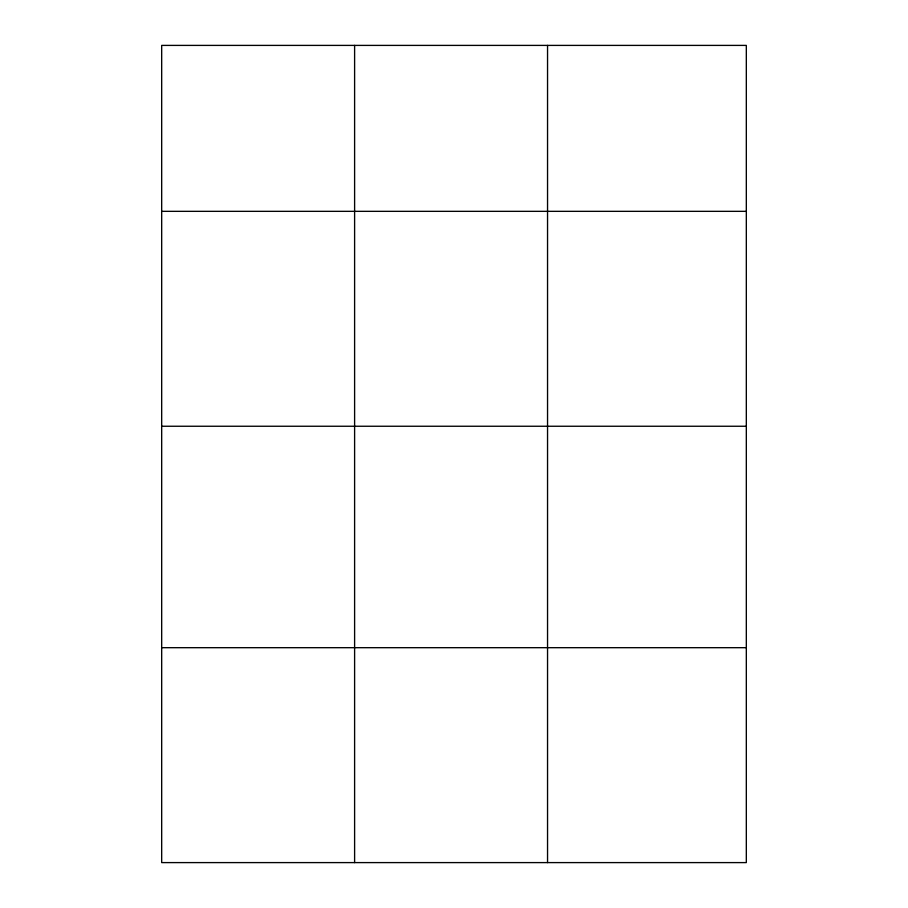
<?xml version="1.0" encoding="UTF-8"?>
<svg xmlns="http://www.w3.org/2000/svg" width="908" height="908" viewBox="0 0 908 908"><rect width="100%" height="100%" fill="white"/><g stroke="black" fill="none" stroke-linecap="round" stroke-linejoin="round"><path stroke-width="1.36" d="M746.319 426.249L746.319 45.4L161.681 45.4L161.681 862.6L746.319 862.6L746.319 426.249L161.681 426.249M161.681 211.337L746.319 211.337M161.681 647.688L746.319 647.688M547.547 45.4L547.547 862.6M354.608 45.4L354.608 862.6"/></g></svg>
